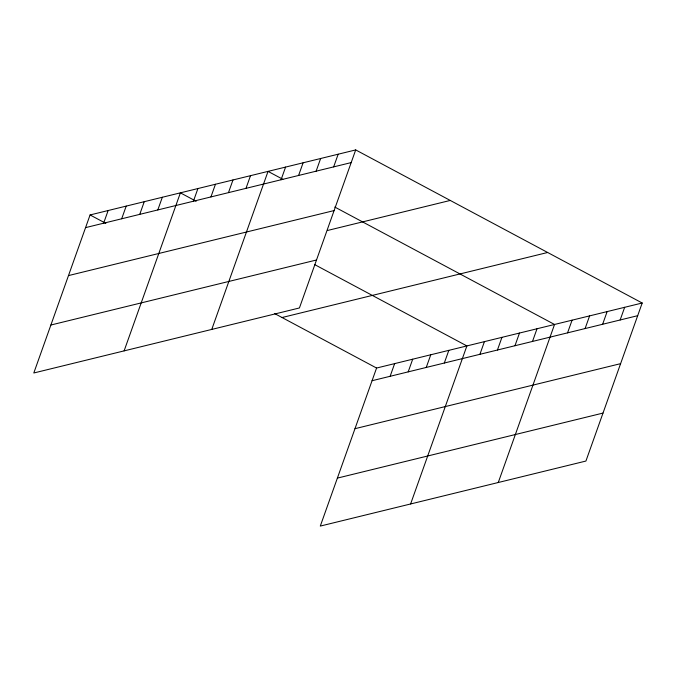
<?xml version="1.0" encoding="UTF-8"?>
<svg xmlns="http://www.w3.org/2000/svg" width="676" height="676" viewBox="0 0 676 676"><rect width="100%" height="100%" fill="white"/><g stroke="black" fill="none" stroke-linecap="round" stroke-linejoin="round"><path stroke-width="1.01" d="M355.703 149.92L90.077 214.951L33.8 372.991L299.426 307.96L355.703 149.92L642.2 303.009L585.923 461.049L320.297 526.08L376.574 368.04L642.2 303.009M103.622 223.207L108.135 210.532M121.688 218.779L126.201 206.104M139.746 214.36L144.258 201.685M157.812 209.94L162.325 197.265M124.114 350.878L180.391 192.837L196.141 201.262M193.404 201.22L197.916 188.545M210.937 196.927L215.45 184.252M228.471 192.635L232.983 179.96M245.996 188.342L250.509 175.675M211.765 329.415L268.042 171.383L282.872 179.301M281.064 179.765L285.576 167.09M298.589 175.473L303.101 162.798M316.123 171.18L320.635 158.505M333.657 166.887L338.169 154.213M390.128 376.295L394.64 363.62M408.186 371.868L412.698 359.201M426.252 367.448L430.764 354.773M444.309 363.029L448.822 350.354M410.611 503.966L466.888 345.935L314.822 264.679M479.909 354.317L484.422 341.642M497.435 350.024L501.947 337.349M514.968 345.732L519.481 333.057M532.502 341.439L537.014 328.764M498.271 482.512L554.548 324.472L334.781 207.042M567.561 332.854L572.073 320.179M585.095 328.561L589.607 315.886M602.629 324.269L607.141 311.594M620.154 319.976L624.666 307.301M85.565 227.626L351.182 162.595M68.479 275.597L334.105 210.566M327.522 230.482L450.241 200.442M50.877 325.021L316.503 259.99M282.027 317.526L547.653 252.486M372.062 380.715L637.688 315.684M354.985 428.685L620.602 363.654M337.383 478.109L603.009 413.078M90.077 214.951L105.836 223.367M274.608 313.554L376.574 368.04"/></g></svg>
